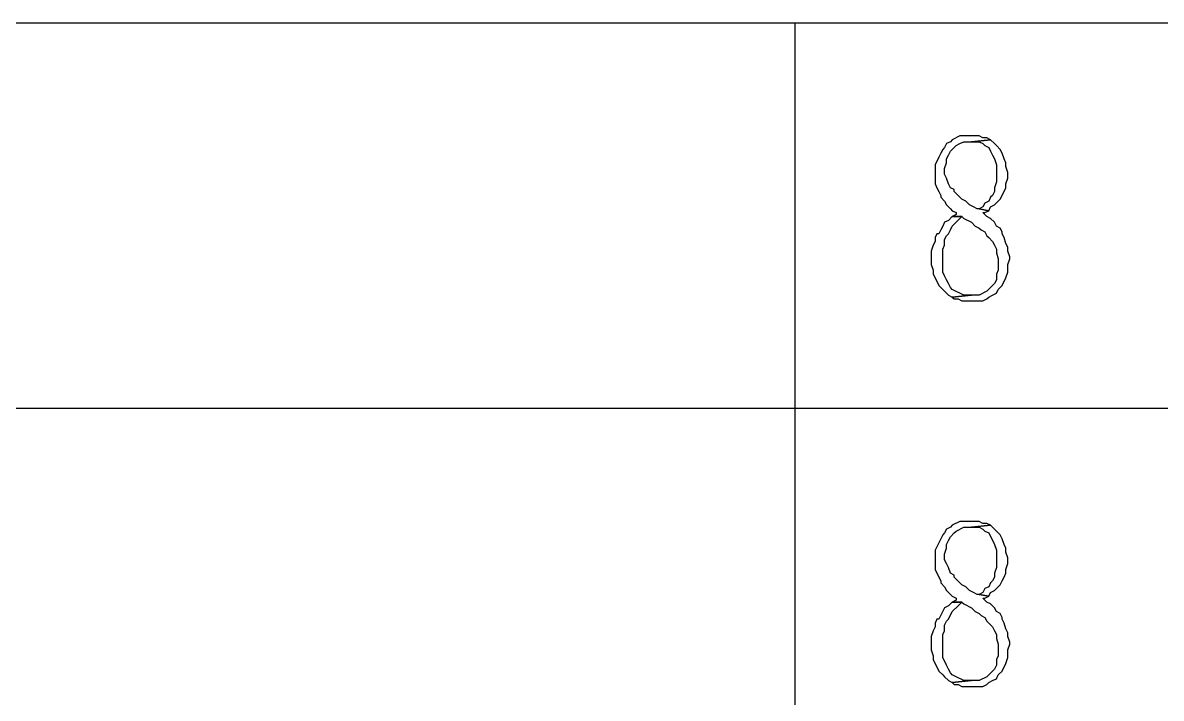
# Model space of a CAD drawing. Extents: x -15.4 to 0.8, y 0.3 to 11.8.
# Drawn here: x -2.7946 to -2.2996, y 2.3809 to 2.6744 of the extents above; entities that cross this region are included whole.
import ezdxf

# ---------------------------------------------------------------- set-up
doc = ezdxf.new("R2010")
doc.units = 0
doc.header["$MEASUREMENT"] = 0
doc.linetypes.add('AUSGEZOGEN', pattern=[0])
doc.layers.get('0').update_dxf_attribs({"linetype": 'AUSGEZOGEN'})

msp = doc.modelspace()

# ---------------------------------------------------------------- linework, layer by layer
for points in [[(-3.26878, 2.6744), (0.08122, 2.6744)], [(-2.45878, 1.3344), (-2.45878, 2.6744)], [(-2.38211, 2.62523), (-2.38711, 2.62523), (-2.38711, 2.62523), (-2.39045, 2.62356), (-2.39045, 2.62356), (-2.39128, 2.62273), (-2.39128, 2.62273), (-2.39295, 2.6219), (-2.39295, 2.6219), (-2.39378, 2.62023), (-2.39378, 2.62023), (-2.39461, 2.6194), (-2.39461, 2.6194), (-2.39545, 2.61773), (-2.39545, 2.61773), (-2.39628, 2.61606), (-2.39628, 2.61606), (-2.39795, 2.61273), (-2.39795, 2.61273), (-2.39795, 2.6044), (-2.39795, 2.6044), (-2.39711, 2.60273), (-2.39711, 2.60273), (-2.39628, 2.60106), (-2.39628, 2.60106), (-2.39545, 2.5994), (-2.39545, 2.5994), (-2.39545, 2.59856), (-2.39545, 2.59856), (-2.39378, 2.5969), (-2.39378, 2.5969), (-2.39295, 2.59523), (-2.39295, 2.59523), (-2.39128, 2.59356), (-2.39128, 2.59356), (-2.39045, 2.59273), (-2.39045, 2.59273), (-2.38878, 2.5919), (-2.38878, 2.5919), (-2.38878, 2.59106), (-2.38878, 2.59106), (-2.39045, 2.59023), (-2.39045, 2.59023), (-2.38628, 2.59023), (-2.38628, 2.59023), (-2.38545, 2.5894), (-2.38545, 2.5894), (-2.38211, 2.58773), (-2.38211, 2.58773), (-2.38045, 2.58606), (-2.38045, 2.58606), (-2.37878, 2.58523), (-2.37878, 2.58523), (-2.37795, 2.5844), (-2.37795, 2.5844), (-2.37628, 2.58356), (-2.37628, 2.58356), (-2.37545, 2.5819), (-2.37545, 2.5819), (-2.37461, 2.58106), (-2.37461, 2.58106), (-2.37295, 2.5794), (-2.37295, 2.5794), (-2.37211, 2.57773), (-2.37211, 2.57773), (-2.37128, 2.57606), (-2.37128, 2.57606), (-2.37128, 2.5744), (-2.37128, 2.5744), (-2.37045, 2.5719), (-2.37045, 2.5719), (-2.37045, 2.5669), (-2.37045, 2.5669), (-2.37128, 2.56523), (-2.37128, 2.56523), (-2.37128, 2.56273), (-2.37128, 2.56273), (-2.37211, 2.56106), (-2.37211, 2.56106), (-2.37378, 2.5594), (-2.37378, 2.5594), (-2.37545, 2.55773), (-2.37545, 2.55773), (-2.37878, 2.55606), (-2.37878, 2.55606), (-2.38211, 2.55606), (-2.38211, 2.55606), (-2.39045, 2.55523), (-2.39045, 2.55523), (-2.38961, 2.5544), (-2.38961, 2.5544), (-2.38795, 2.5544), (-2.38795, 2.5544), (-2.38628, 2.55356), (-2.38628, 2.55356), (-2.37711, 2.55356), (-2.37711, 2.55356), (-2.37545, 2.5544), (-2.37545, 2.5544), (-2.37461, 2.55523), (-2.37461, 2.55523), (-2.37295, 2.55606), (-2.37295, 2.55606), (-2.37128, 2.5569), (-2.37128, 2.5569), (-2.37045, 2.55856), (-2.37045, 2.55856), (-2.36878, 2.56023), (-2.36878, 2.56023), (-2.36711, 2.56356), (-2.36711, 2.56356), (-2.36628, 2.56606), (-2.36628, 2.56606), (-2.36628, 2.5694), (-2.36628, 2.5694), (-2.36545, 2.5719), (-2.36545, 2.5719), (-2.36545, 2.57273), (-2.36545, 2.57273), (-2.36628, 2.57523), (-2.36628, 2.57523), (-2.36628, 2.5769), (-2.36628, 2.5769), (-2.36711, 2.57856), (-2.36711, 2.57856), (-2.36795, 2.58106), (-2.36795, 2.58106), (-2.36878, 2.58273), (-2.36878, 2.58273), (-2.36878, 2.58356), (-2.36878, 2.58356), (-2.36961, 2.58523), (-2.36961, 2.58523), (-2.37128, 2.58606), (-2.37128, 2.58606), (-2.37211, 2.58773), (-2.37211, 2.58773), (-2.37378, 2.5894), (-2.37378, 2.5894), (-2.37545, 2.59023), (-2.37545, 2.59023), (-2.37711, 2.5919), (-2.37711, 2.5919), (-2.37628, 2.5919), (-2.37628, 2.5919), (-2.37461, 2.59273), (-2.37461, 2.59273), (-2.37878, 2.59356), (-2.37878, 2.59356), (-2.37961, 2.59356), (-2.37961, 2.59356), (-2.38128, 2.5944), (-2.38128, 2.5944), (-2.38295, 2.59523), (-2.38295, 2.59523), (-2.38461, 2.5969), (-2.38461, 2.5969), (-2.38628, 2.59773), (-2.38628, 2.59773), (-2.38961, 2.60106), (-2.38961, 2.60106), (-2.38961, 2.6019), (-2.38961, 2.6019), (-2.39128, 2.60273), (-2.39128, 2.60273), (-2.39211, 2.6044), (-2.39211, 2.6044), (-2.39295, 2.6069), (-2.39295, 2.6069), (-2.39378, 2.60856), (-2.39378, 2.60856), (-2.39378, 2.61106), (-2.39378, 2.61106), (-2.39295, 2.61356), (-2.39295, 2.61356), (-2.39295, 2.61523), (-2.39295, 2.61523), (-2.39211, 2.6169), (-2.39211, 2.6169), (-2.39128, 2.61856), (-2.39128, 2.61856), (-2.38878, 2.62106), (-2.38878, 2.62106), (-2.38711, 2.6219), (-2.38711, 2.6219), (-2.38545, 2.62273), (-2.38545, 2.62273), (-2.38211, 2.62273), (-2.38211, 2.62273), (-2.37378, 2.62356), (-2.37378, 2.62356), (-2.37545, 2.6244), (-2.37545, 2.6244), (-2.37711, 2.6244), (-2.37711, 2.6244), (-2.37878, 2.62523), (-2.37878, 2.62523), (-2.38045, 2.62523), (-2.38211, 2.62523)], [(-2.37378, 2.62356), (-2.38211, 2.62273), (-2.38211, 2.62273), (-2.37878, 2.62273), (-2.37878, 2.62273), (-2.37711, 2.6219), (-2.37711, 2.6219), (-2.37628, 2.62106), (-2.37628, 2.62106), (-2.37461, 2.62023), (-2.37461, 2.62023), (-2.37378, 2.61856), (-2.37378, 2.61856), (-2.37295, 2.6169), (-2.37295, 2.6169), (-2.37211, 2.61523), (-2.37211, 2.61523), (-2.37128, 2.61273), (-2.37128, 2.61273), (-2.37128, 2.60523), (-2.37128, 2.60523), (-2.37211, 2.60273), (-2.37211, 2.60273), (-2.37211, 2.60106), (-2.37211, 2.60106), (-2.37295, 2.5994), (-2.37295, 2.5994), (-2.37378, 2.59856), (-2.37378, 2.59856), (-2.37461, 2.5969), (-2.37461, 2.5969), (-2.37628, 2.59606), (-2.37628, 2.59606), (-2.37711, 2.5944), (-2.37711, 2.5944), (-2.37878, 2.59356), (-2.37878, 2.59356), (-2.37461, 2.59273), (-2.37461, 2.59273), (-2.37378, 2.5944), (-2.37378, 2.5944), (-2.37211, 2.59523), (-2.37211, 2.59523), (-2.37045, 2.5969), (-2.37045, 2.5969), (-2.36961, 2.59773), (-2.36961, 2.59773), (-2.36795, 2.60106), (-2.36795, 2.60106), (-2.36711, 2.60273), (-2.36711, 2.60273), (-2.36711, 2.6044), (-2.36711, 2.6044), (-2.36628, 2.6069), (-2.36628, 2.6069), (-2.36628, 2.6094), (-2.36628, 2.6094), (-2.36711, 2.6119), (-2.36711, 2.6119), (-2.36711, 2.61356), (-2.36711, 2.61356), (-2.36795, 2.61523), (-2.36795, 2.61523), (-2.36878, 2.61773), (-2.36878, 2.61773), (-2.36961, 2.6194), (-2.36961, 2.6194), (-2.37128, 2.62106), (-2.37128, 2.62106), (-2.37211, 2.6219), (-2.37378, 2.62356)], [(-2.39045, 2.59023), (-2.39211, 2.58856), (-2.39211, 2.58856), (-2.39378, 2.58773), (-2.39378, 2.58773), (-2.39461, 2.58606), (-2.39461, 2.58606), (-2.39545, 2.5844), (-2.39545, 2.5844), (-2.39628, 2.58273), (-2.39628, 2.58273), (-2.39711, 2.58273), (-2.39711, 2.58273), (-2.39795, 2.58106), (-2.39795, 2.58106), (-2.39795, 2.5794), (-2.39795, 2.5794), (-2.39878, 2.57773), (-2.39878, 2.57773), (-2.39961, 2.57523), (-2.39961, 2.57523), (-2.39961, 2.5694), (-2.39961, 2.5694), (-2.39878, 2.5669), (-2.39878, 2.5669), (-2.39878, 2.56523), (-2.39878, 2.56523), (-2.39795, 2.56356), (-2.39795, 2.56356), (-2.39628, 2.56023), (-2.39628, 2.56023), (-2.39461, 2.55856), (-2.39461, 2.55856), (-2.39378, 2.55773), (-2.39378, 2.55773), (-2.39211, 2.55606), (-2.39211, 2.55606), (-2.39045, 2.55523), (-2.39045, 2.55523), (-2.38211, 2.55606), (-2.38211, 2.55606), (-2.38545, 2.55606), (-2.38545, 2.55606), (-2.39045, 2.55856), (-2.39045, 2.55856), (-2.39128, 2.5594), (-2.39128, 2.5594), (-2.39211, 2.56106), (-2.39211, 2.56106), (-2.39295, 2.56273), (-2.39295, 2.56273), (-2.39378, 2.5644), (-2.39378, 2.5644), (-2.39461, 2.56606), (-2.39461, 2.56606), (-2.39461, 2.57606), (-2.39461, 2.57606), (-2.39378, 2.57773), (-2.39378, 2.57773), (-2.39378, 2.58023), (-2.39378, 2.58023), (-2.39295, 2.5819), (-2.39295, 2.5819), (-2.39211, 2.58273), (-2.39211, 2.58273), (-2.39128, 2.5844), (-2.39128, 2.5844), (-2.39045, 2.58606), (-2.39045, 2.58606), (-2.38628, 2.59023), (-2.39045, 2.59023)], [(-3.26878, 2.5069), (0.08122, 2.5069)], [(-2.38211, 2.45773), (-2.38711, 2.45773), (-2.38711, 2.45773), (-2.39045, 2.45606), (-2.39045, 2.45606), (-2.39128, 2.45523), (-2.39128, 2.45523), (-2.39295, 2.4544), (-2.39295, 2.4544), (-2.39378, 2.45273), (-2.39378, 2.45273), (-2.39461, 2.4519), (-2.39461, 2.4519), (-2.39795, 2.44523), (-2.39795, 2.44523), (-2.39795, 2.4369), (-2.39795, 2.4369), (-2.39628, 2.43356), (-2.39628, 2.43356), (-2.39545, 2.4319), (-2.39545, 2.4319), (-2.39545, 2.43106), (-2.39545, 2.43106), (-2.39378, 2.4294), (-2.39378, 2.4294), (-2.39295, 2.42773), (-2.39295, 2.42773), (-2.39128, 2.42606), (-2.39128, 2.42606), (-2.39045, 2.42523), (-2.39045, 2.42523), (-2.38878, 2.4244), (-2.38878, 2.4244), (-2.38878, 2.42356), (-2.38878, 2.42356), (-2.39045, 2.42273), (-2.39045, 2.42273), (-2.38628, 2.42273), (-2.38628, 2.42273), (-2.38545, 2.4219), (-2.38545, 2.4219), (-2.38211, 2.42023), (-2.38211, 2.42023), (-2.38045, 2.41856), (-2.38045, 2.41856), (-2.37878, 2.41773), (-2.37878, 2.41773), (-2.37795, 2.4169), (-2.37795, 2.4169), (-2.37628, 2.41606), (-2.37628, 2.41606), (-2.37545, 2.4144), (-2.37545, 2.4144), (-2.37295, 2.4119), (-2.37295, 2.4119), (-2.37211, 2.41023), (-2.37211, 2.41023), (-2.37128, 2.40856), (-2.37128, 2.40856), (-2.37128, 2.4069), (-2.37128, 2.4069), (-2.37045, 2.4044), (-2.37045, 2.4044), (-2.37045, 2.3994), (-2.37045, 2.3994), (-2.37128, 2.39773), (-2.37128, 2.39773), (-2.37128, 2.39523), (-2.37128, 2.39523), (-2.37211, 2.39356), (-2.37211, 2.39356), (-2.37461, 2.39106), (-2.37461, 2.39106), (-2.37545, 2.39023), (-2.37545, 2.39023), (-2.37878, 2.38856), (-2.37878, 2.38856), (-2.38211, 2.38856), (-2.38211, 2.38856), (-2.39045, 2.38773), (-2.39045, 2.38773), (-2.38961, 2.3869), (-2.38961, 2.3869), (-2.38795, 2.3869), (-2.38795, 2.3869), (-2.38628, 2.38606), (-2.38628, 2.38606), (-2.37711, 2.38606), (-2.37711, 2.38606), (-2.37545, 2.3869), (-2.37545, 2.3869), (-2.37461, 2.38773), (-2.37461, 2.38773), (-2.37295, 2.38856), (-2.37295, 2.38856), (-2.37128, 2.3894), (-2.37128, 2.3894), (-2.37045, 2.39106), (-2.37045, 2.39106), (-2.36878, 2.39273), (-2.36878, 2.39273), (-2.36711, 2.39606), (-2.36711, 2.39606), (-2.36628, 2.39856), (-2.36628, 2.39856), (-2.36628, 2.4019), (-2.36628, 2.4019), (-2.36545, 2.4044), (-2.36545, 2.4044), (-2.36545, 2.40523), (-2.36545, 2.40523), (-2.36628, 2.40773), (-2.36628, 2.40773), (-2.36628, 2.4094), (-2.36628, 2.4094), (-2.36711, 2.41106), (-2.36711, 2.41106), (-2.36795, 2.41356), (-2.36795, 2.41356), (-2.36878, 2.41523), (-2.36878, 2.41523), (-2.36878, 2.41606), (-2.36878, 2.41606), (-2.36961, 2.41773), (-2.36961, 2.41773), (-2.37128, 2.41856), (-2.37128, 2.41856), (-2.37211, 2.42023), (-2.37211, 2.42023), (-2.37378, 2.4219), (-2.37378, 2.4219), (-2.37545, 2.42273), (-2.37545, 2.42273), (-2.37711, 2.4244), (-2.37711, 2.4244), (-2.37628, 2.4244), (-2.37628, 2.4244), (-2.37461, 2.42523), (-2.37461, 2.42523), (-2.37878, 2.42606), (-2.37878, 2.42606), (-2.37961, 2.42606), (-2.37961, 2.42606), (-2.38128, 2.4269), (-2.38128, 2.4269), (-2.38295, 2.42773), (-2.38295, 2.42773), (-2.38461, 2.4294), (-2.38461, 2.4294), (-2.38628, 2.43023), (-2.38628, 2.43023), (-2.38711, 2.43106), (-2.38711, 2.43106), (-2.38878, 2.43273), (-2.38878, 2.43273), (-2.38961, 2.43356), (-2.38961, 2.43356), (-2.38961, 2.4344), (-2.38961, 2.4344), (-2.39128, 2.43523), (-2.39128, 2.43523), (-2.39211, 2.43773), (-2.39211, 2.43773), (-2.39295, 2.4394), (-2.39295, 2.4394), (-2.39378, 2.44106), (-2.39378, 2.44106), (-2.39378, 2.44356), (-2.39378, 2.44356), (-2.39295, 2.44606), (-2.39295, 2.44606), (-2.39295, 2.44773), (-2.39295, 2.44773), (-2.39211, 2.4494), (-2.39211, 2.4494), (-2.39128, 2.45106), (-2.39128, 2.45106), (-2.38961, 2.45273), (-2.38961, 2.45273), (-2.38878, 2.45356), (-2.38878, 2.45356), (-2.38545, 2.45523), (-2.38545, 2.45523), (-2.38211, 2.45523), (-2.38211, 2.45523), (-2.37378, 2.45606), (-2.37378, 2.45606), (-2.37545, 2.4569), (-2.37545, 2.4569), (-2.37711, 2.4569), (-2.37711, 2.4569), (-2.37878, 2.45773), (-2.37878, 2.45773), (-2.38045, 2.45773), (-2.38211, 2.45773)], [(-2.37378, 2.45606), (-2.38211, 2.45523), (-2.38211, 2.45523), (-2.37878, 2.45523), (-2.37878, 2.45523), (-2.37711, 2.4544), (-2.37711, 2.4544), (-2.37628, 2.45356), (-2.37628, 2.45356), (-2.37461, 2.45273), (-2.37461, 2.45273), (-2.37211, 2.44773), (-2.37211, 2.44773), (-2.37128, 2.44523), (-2.37128, 2.44523), (-2.37128, 2.43773), (-2.37128, 2.43773), (-2.37211, 2.43523), (-2.37211, 2.43523), (-2.37211, 2.43356), (-2.37211, 2.43356), (-2.37295, 2.4319), (-2.37295, 2.4319), (-2.37378, 2.43106), (-2.37378, 2.43106), (-2.37461, 2.4294), (-2.37461, 2.4294), (-2.37628, 2.42856), (-2.37628, 2.42856), (-2.37711, 2.4269), (-2.37711, 2.4269), (-2.37878, 2.42606), (-2.37878, 2.42606), (-2.37461, 2.42523), (-2.37461, 2.42523), (-2.37378, 2.4269), (-2.37378, 2.4269), (-2.37211, 2.42773), (-2.37211, 2.42773), (-2.37045, 2.4294), (-2.37045, 2.4294), (-2.36961, 2.43023), (-2.36961, 2.43023), (-2.36878, 2.4319), (-2.36878, 2.4319), (-2.36795, 2.43356), (-2.36795, 2.43356), (-2.36711, 2.43523), (-2.36711, 2.43523), (-2.36711, 2.4369), (-2.36711, 2.4369), (-2.36628, 2.4394), (-2.36628, 2.4394), (-2.36628, 2.4419), (-2.36628, 2.4419), (-2.36711, 2.4444), (-2.36711, 2.4444), (-2.36711, 2.44606), (-2.36711, 2.44606), (-2.36795, 2.44773), (-2.36795, 2.44773), (-2.36878, 2.45023), (-2.36878, 2.45023), (-2.36961, 2.4519), (-2.36961, 2.4519), (-2.37045, 2.45273), (-2.37045, 2.45273), (-2.37128, 2.45356), (-2.37128, 2.45356), (-2.37211, 2.4544), (-2.37378, 2.45606)], [(-2.39045, 2.42273), (-2.39211, 2.42106), (-2.39211, 2.42106), (-2.39378, 2.42023), (-2.39378, 2.42023), (-2.39628, 2.41523), (-2.39628, 2.41523), (-2.39711, 2.41523), (-2.39711, 2.41523), (-2.39795, 2.41356), (-2.39795, 2.41356), (-2.39795, 2.4119), (-2.39795, 2.4119), (-2.39878, 2.41023), (-2.39878, 2.41023), (-2.39961, 2.40773), (-2.39961, 2.40773), (-2.39961, 2.4019), (-2.39961, 2.4019), (-2.39878, 2.3994), (-2.39878, 2.3994), (-2.39878, 2.39773), (-2.39878, 2.39773), (-2.39628, 2.39273), (-2.39628, 2.39273), (-2.39461, 2.39106), (-2.39461, 2.39106), (-2.39378, 2.39023), (-2.39378, 2.39023), (-2.39211, 2.38856), (-2.39211, 2.38856), (-2.39045, 2.38773), (-2.39045, 2.38773), (-2.38211, 2.38856), (-2.38211, 2.38856), (-2.38545, 2.38856), (-2.38545, 2.38856), (-2.38878, 2.39023), (-2.38878, 2.39023), (-2.39045, 2.39106), (-2.39045, 2.39106), (-2.39128, 2.3919), (-2.39128, 2.3919), (-2.39211, 2.39356), (-2.39211, 2.39356), (-2.39295, 2.39523), (-2.39295, 2.39523), (-2.39461, 2.39856), (-2.39461, 2.39856), (-2.39461, 2.40856), (-2.39461, 2.40856), (-2.39378, 2.41023), (-2.39378, 2.41023), (-2.39378, 2.41273), (-2.39378, 2.41273), (-2.39295, 2.4144), (-2.39295, 2.4144), (-2.39211, 2.41523), (-2.39211, 2.41523), (-2.39045, 2.41856), (-2.39045, 2.41856), (-2.38795, 2.42106), (-2.38795, 2.42106), (-2.38628, 2.42273), (-2.39045, 2.42273)]]:
    msp.add_lwpolyline(points)

doc.saveas('drawing.dxf')
